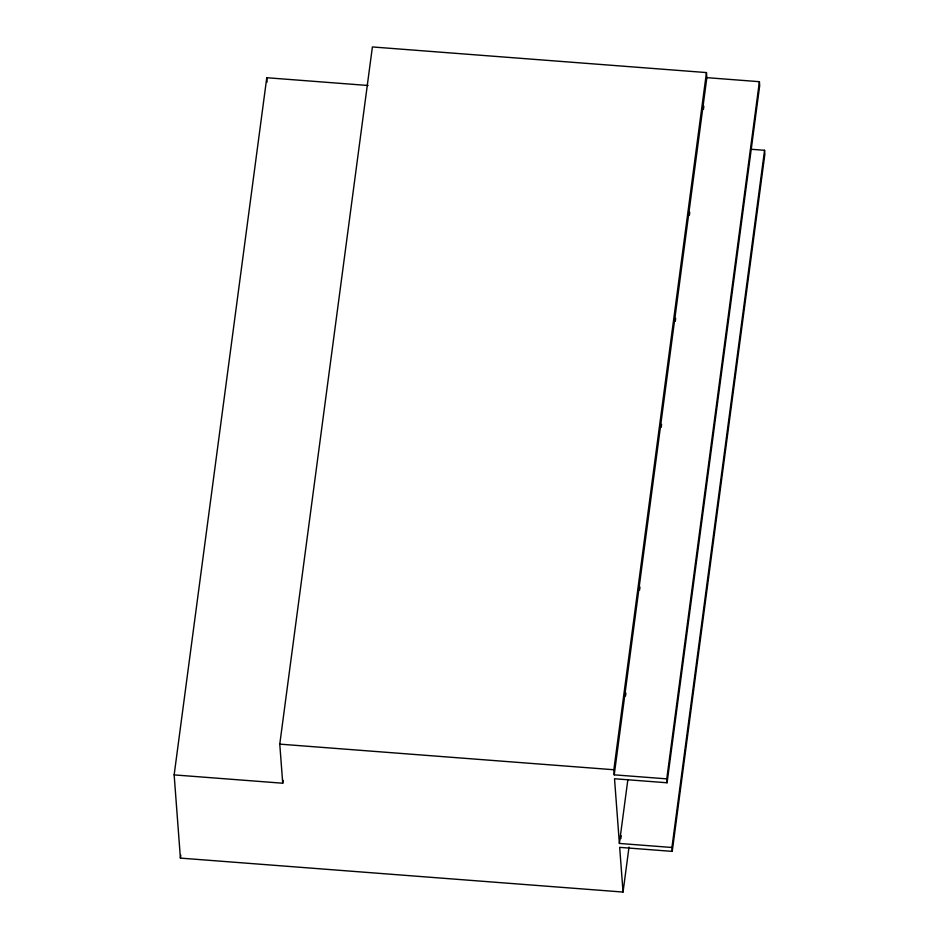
<?xml version="1.0" encoding="UTF-8"?>
<svg xmlns="http://www.w3.org/2000/svg" width="939" height="939" viewBox="0 0 939 939"><rect width="100%" height="100%" fill="white"/><g stroke="black" fill="none" stroke-linecap="round" stroke-linejoin="round"><path stroke-width="1.41" d="M629.024 847.025L623.038 892.05L180.405 858.105L174.149 774.898L266.77 77.726L368.1 85.496M180.405 858.105L180.793 855.194M174.149 774.898L282.721 783.22L279.775 744.134L372.396 46.95L706.457 72.573L706.844 77.655L614.223 774.839L666.772 778.865L667.077 782.774L614.517 778.748L619.388 843.445L671.937 847.483L672.23 851.38L619.681 847.354L623.038 892.05M282.721 783.22L283.108 780.321M614.223 774.839L613.848 769.745L706.457 72.573M625.515 695.952L625.902 693.052M639.6 589.927L639.987 587.016M661.209 427.245L661.596 424.346M675.294 321.22L675.681 318.321M689.379 215.195L689.766 212.284M703.464 109.159L703.851 106.26M619.388 843.445L627.874 779.534M620.832 838.644L621.219 835.733M666.772 778.865L759.393 81.693L706.844 77.655M667.077 782.774L759.686 85.602L759.393 81.693M671.937 847.483L764.557 150.299L751.411 149.289M672.23 851.38L764.851 154.207L764.557 150.299M279.775 744.134L613.848 769.745M266.77 77.726L267.099 82.104"/></g></svg>
